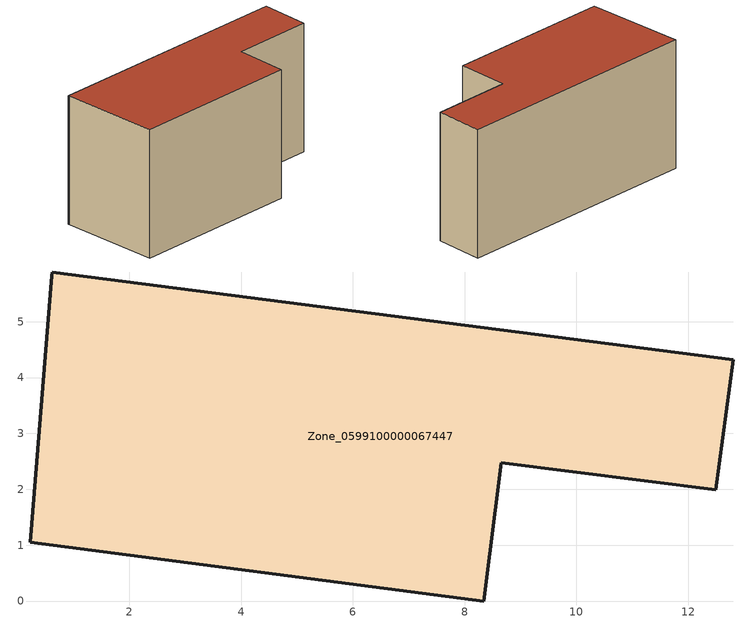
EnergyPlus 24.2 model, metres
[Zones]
Zone_0599100000067447
 floor ground (C_G): 12.5,1.99 8.66,2.48 8.34,0 0.23,1.05 0.61,5.82 0.62,5.89 12.81,4.32 z0
 wall outside (C_F): 8.66,2.48 12.5,1.99 12.81,4.32 0.62,5.89 0.61,5.82 0.23,1.05 8.34,0 8.66,2.48 z0:6.37
 roof outside (C_R): 0.61,5.82 0.23,1.05 8.34,0 8.66,2.48 12.5,1.99 12.81,4.32 0.62,5.89 z6.37
[BUILDING]
Pand.0599100000067447: North Axis=0; Terrain=City; Loads Convergence Tolerance Value=0.04; Temperature Convergence Tolerance Value=0.4; Solar Distribution=FullExterior; Maximum Number of Warmup Days=25; Minimum Number of Warmup Days=1
[Site:Location]
Rotterdam.The.Hague.AP_ZH_NLD Design_Conditions: Latitude=51.96; Longitude=4.45; Time Zone=1; Elevation=-4.5
[SITE:GROUNDTEMPERATURE:BUILDINGSURFACE]
18, 18, 18, 18, 18, 18, 18, 18, 18, 18, 18, 18
[MATERIAL] Thermal Absorptance=0.9; Solar Absorptance=0.7; Visible Absorptance=0.7
Name | Roughness | Thickness | Conductivity | Density | Specific Heat
G.TI.1946 | MediumSmooth | 0.15 | 1 | 540 | 1210
F.TI.1946 | Rough | 0.3 | 0.857143 | 1920 | 840
R.TI.1946 | MediumRough | 0.2 | 0.1 | 1500 | 1000
[CONSTRUCTION]
C_G: G.TI.1946
C_F: F.TI.1946
C_R: R.TI.1946
[ZONE]
Zone_0599100000067447: Type=1; Multiplier=1; Ceiling Height=Autocalculate; Volume=Autocalculate; Floor Area=autocalculate; Part of Total Floor Area=Yes
[ZONEINFILTRATION:DESIGNFLOWRATE]
Infil_Zone_0599100000067447: Zone or ZoneList or Space or SpaceList=Zone_0599100000067447; Schedule=AlwaysOn; Design Flow Rate Calculation Method=Flow/Area; Flow Rate per Floor Area=0.003; Constant Term Coefficient=1; Temperature Term Coefficient=0; Velocity Term Coefficient=0; Velocity Squared Term Coefficient=0
[HVACTEMPLATE:ZONE:IDEALLOADSAIRSYSTEM]
Zone_0599100000067447: Maximum Heating Supply Air Temperature=50; Minimum Cooling Supply Air Temperature=13; Maximum Heating Supply Air Humidity Ratio=0.0156; Minimum Cooling Supply Air Humidity Ratio=0.0077; Heating Limit=NoLimit; Cooling Limit=NoLimit; Dehumidification Control Type=ConstantSensibleHeatRatio; Cooling Sensible Heat Ratio=0.7; Dehumidification Setpoint=60; Humidification Control Type=None; Humidification Setpoint=30; Outdoor Air Method=None; Outdoor Air Flow Rate per Person=0.00944; Outdoor Air Flow Rate per Zone Floor Area=0; Outdoor Air Flow Rate per Zone=0; Demand Controlled Ventilation Type=None; Outdoor Air Economizer Type=NoEconomizer; Heat Recovery Type=None; Sensible Heat Recovery Effectiveness=0.7; Latent Heat Recovery Effectiveness=0.65
[ZONECONTROL:THERMOSTAT]
ThermostatControl_Zone_0599100000067447: Zone or ZoneList=Zone_0599100000067447; Control Type Schedule=DualSetpointControlType; Control 1=Thermostat_Zone_0599100000067447; Temperature Difference Between Cutout And Setpoint=0
[THERMOSTATSETPOINT:DUALSETPOINT]
Thermostat_Zone_0599100000067447: Heating Setpoint Temperature Schedule=HeatingSetpoint_Zone_0599100000067447; Cooling Setpoint Temperature Schedule=CoolingSetpoint_Zone_0599100000067447
[SCHEDULE:COMPACT]
HeatingSetpoint_Zone_0599100000067447: Through: 12/31, For: AllDays, Until: 24:00, 21
CoolingSetpoint_Zone_0599100000067447: Through: 12/31, For: AllDays, Until: 24:00, 24
DualSetpointControlType: Through: 12/31, For: AllDays, Until: 24:00, 4
AlwaysOn: Through: 12/31, For: AllDays, Until: 24:00, 1
